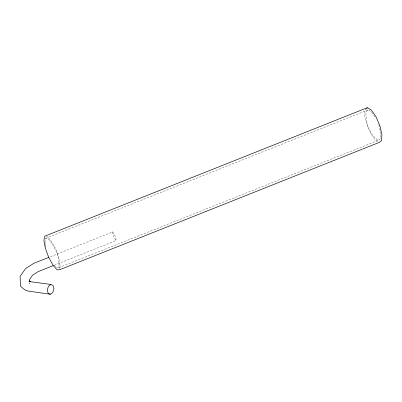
<?xml version="1.0" encoding="UTF-8"?>
<svg xmlns="http://www.w3.org/2000/svg" width="402" height="402" viewBox="0 0 402 402"><rect width="100%" height="100%" fill="white"/><g stroke="black" fill="none" stroke-linecap="round" stroke-linejoin="round"><path stroke-width="0.3" stroke-dasharray="2.01 1.51" d="M54.35 265.164L116.052 240.597C116.123 237.497 114.56 234.361 112.731 231.899L49.521 257.069M112.731 231.899C112.635 234.994 114.213 238.15 116.052 240.597M59.923 268.551C60.752 257.355 54.823 244.853 47.491 236.562L46.371 236.426M54.205 265.194L56.556 267.782L58.853 267.637C60.044 257.159 54.813 246.396 48.079 238.592L45.642 238.326L44.949 242.064M366.513 108.51L364.966 110.093L364.855 116.354L366.91 124.796L370.589 133.298L374.981 139.77L377.996 141.826M374.895 116.761L371.528 111.967L368.021 109.902L365.976 111.952C365.524 122.007 369.544 134.69 378.277 140.368L380.508 138.71L380.794 133.313L378.98 125.585L378.006 123.339M45.642 238.326L368.021 109.902M58.853 267.637L378.277 140.368M45.059 242.637L45.386 244.346M45.491 244.918L45.928 247.2M29.487 282.561L29.602 283.727L29.577 282.561"/><path stroke-width="0.6" d="M366.513 108.51L367.287 107.721L371.292 110.053L375.915 116.625L379.835 125.64L381.9 134.489L381.563 140.65L379.001 142.509L59.782 269.697L57.169 269.893L53.139 265.476L48.788 257.531L45.376 248.305L43.888 240.476L44.697 236.225L367.287 107.721M48.938 257.3L33.858 263.3L25.552 268.621L20.1 276.36L20.462 286.224L24.954 289.917L27.537 290.963L50.416 294.279L52.813 292.425L53.923 288.812L53.114 285.52L50.843 284.46L28.994 281.5M50.843 284.46L48.421 286.279L47.285 289.937L48.119 293.259L50.416 294.279M53.19 265.627L38.054 271.651L32.567 275.194L29.507 279.631L29.547 281.39M29.311 280.807L30.652 281.872"/></g></svg>
